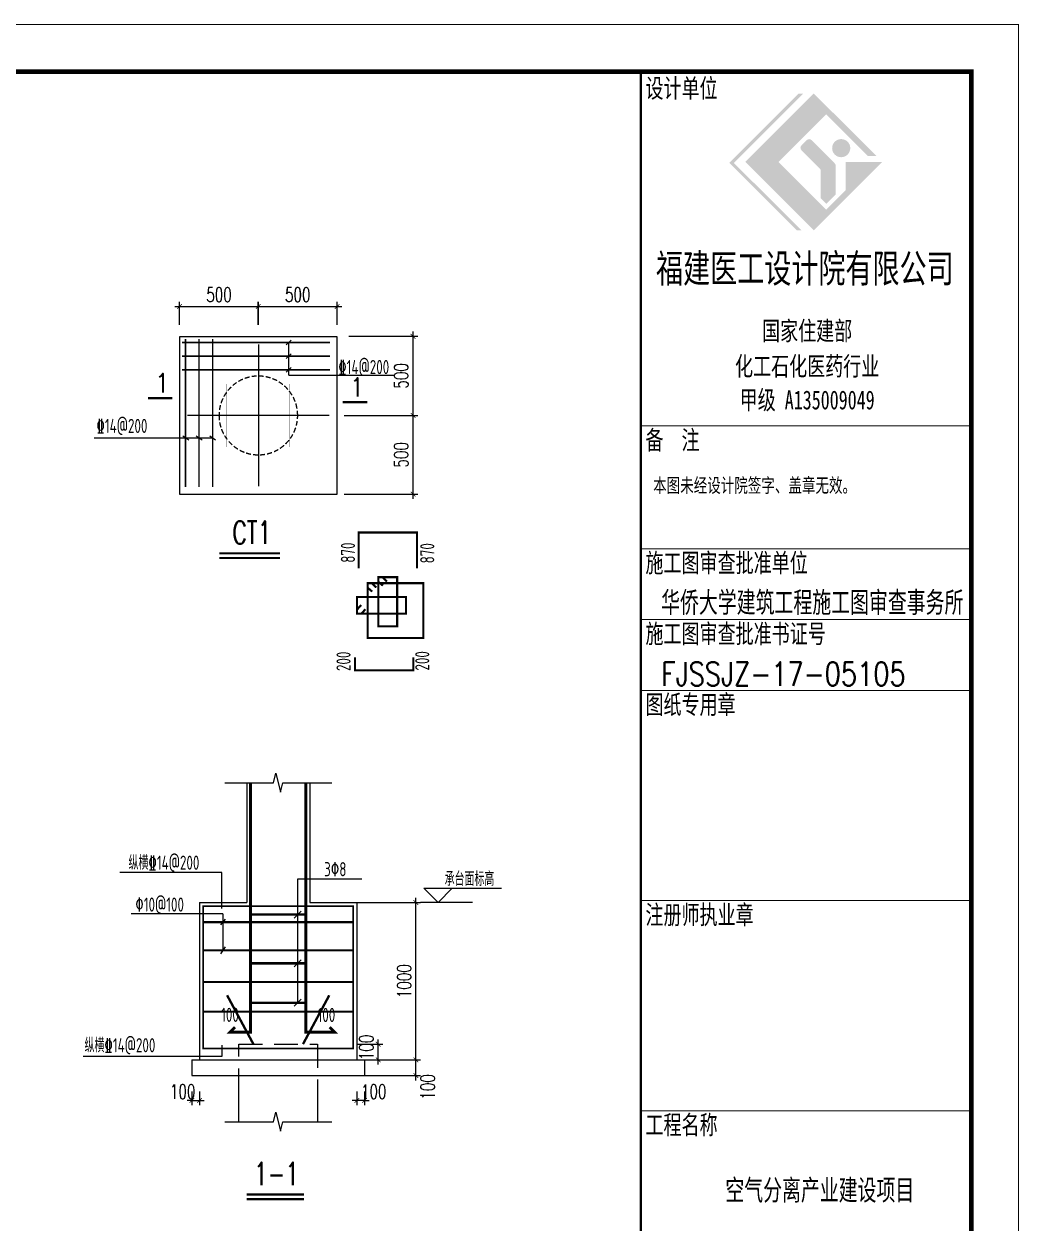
# Model space of a CAD drawing. Extents: x -21254 to 860439, y -324318 to 454338.
# Drawn here: x 17097 to 38166, y 31570 to 56959 of the extents above; entities that cross this region are included whole.
import ezdxf
from ezdxf.enums import TextEntityAlignment as Align

# ---------------------------------------------------------------- set-up
doc = ezdxf.new("R2010")
doc.units = 0
doc.header["$LTSCALE"] = 1000
doc.header["$MEASUREMENT"] = 0
doc.linetypes.add('DASH', pattern=[0.35, 0.25, -0.1])
doc.linetypes.add('DASHED', pattern=[0.75, 0.5, -0.25])
doc.layers.get('0').update_dxf_attribs({"linetype": 'CONTINUOUS'})
doc.layers.get('Defpoints').update_dxf_attribs({"linetype": 'CONTINUOUS', "lineweight": 5})
for name, color, linetype in [('6', 1, 'CONTINUOUS'), ('ADIM', 3, 'CONTINUOUS'), ('AXIS', 3, 'CONTINUOUS'), ('BASE', 7, 'CONTINUOUS'), ('COLU', 7, 'CONTINUOUS'), ('DIMENSION', 3, 'CONTINUOUS'), ('PILE_DASH', 9, 'DASHED'), ('PILE_DE', 7, 'CONTINUOUS'), ('PILE_DE_DASH', 9, 'DASHED'), ('REIN', 1, 'CONTINUOUS'), ('TEXT', 7, 'CONTINUOUS'), ('THICK', 6, 'CONTINUOUS'), ('THIN', 7, 'CONTINUOUS')]:
    doc.layers.add(name, color=color, linetype=linetype)
for name, color, linetype, lineweight in [('DIM', 3, 'CONTINUOUS', 5), ('FRAME', 3, 'CONTINUOUS', 5), ('PUB_TEXT', 7, 'CONTINUOUS', 5)]:
    doc.layers.add(name, color=color, linetype=linetype, lineweight=lineweight)
doc.styles.add('_HZTXT', font='TXT', dxfattribs={"width": 0.8, "bigfont": 'HZTXT'})
doc.styles.add('DXFS', font='txt.shx', dxfattribs={"width": 0.65, "bigfont": 'dxfs.shx'})
doc.styles.add('FRAME', font='simhei.ttf', dxfattribs={"width": 0.7})
doc.styles.add('HT', font='txt.shx', dxfattribs={"bigfont": 'dxfs.shx'})
doc.styles.add('TSSD_Dimension', font='TXT.shx', dxfattribs={"width": 0.7, "bigfont": 'hztxt.shx'})
doc.styles.add('TSSD_LABEL', font='tssdeng.shx', dxfattribs={"width": 0.7, "bigfont": 'tssdchn.shx'})
doc.styles.add('TSSD_REIN', font='Tssdeng.shx', dxfattribs={"width": 0.7, "bigfont": 'hztxt.shx'})
doc.styles.add('黑体', font='simhei.ttf', dxfattribs={"width": 0.7})
doc.dimstyles.new('TSSD_100_100', dxfattribs={"dimtxt": 300, "dimasz": 100, "dimexe": 100, "dimexo": 250, "dimgap": 100, "dimtad": 1, "dimdec": 0, "dimzin": 0, "dimdsep": 46, "dimtxsty": 'TSSD_Dimension', "dimblk": 'ARCHTICK', "dimcen": 0, "dimdle": 100, "dimclrt": 3, "dimadec": 0, "dimazin": 0, "dimtfac": 1, "dimtdec": 0, "dimtix": 1, "dimtmove": 2, "dimatfit": 3, "dimfxl": 1, "dimtolj": 1, "dimtzin": 0, "dimarcsym": 0})
doc.dimstyles.new('TSSD_30_100', dxfattribs={"dimtxt": 300, "dimasz": 100, "dimexe": 100, "dimexo": 250, "dimgap": 100, "dimtad": 1, "dimdec": 0, "dimlfac": 0.3, "dimzin": 0, "dimdsep": 46, "dimtxsty": 'TSSD_Dimension', "dimblk": 'ARCHTICK', "dimcen": 0, "dimdle": 100, "dimclrt": 7, "dimadec": 0, "dimazin": 0, "dimtfac": 1, "dimtdec": 0, "dimtix": 1, "dimtmove": 2, "dimatfit": 3, "dimfxl": 1, "dimtolj": 1, "dimtzin": 0, "dimarcsym": 0})

# ---------------------------------------------------------------- blocks, each defined once
blk = doc.blocks.new('_ARCHTICK')
at = {"color": 0, "linetype": 'ByBlock', "const_width": 0.15}
blk.add_lwpolyline([(-0.5, -0.5), (0.5, 0.5)], dxfattribs=at)
blk = doc.blocks.new('*D55')
at = {"layer": 'ADIM', "color": 0, "lineweight": -2, "transparency": 16777216}
for p, q in [((160811, 33808), (160711, 33808)), ((160811, 33996), (160811, 33708)), ((160971, 33808), (160811, 33808)), ((160971, 33996), (160971, 33708)), ((160971, 33808), (161071, 33808))]:
    blk.add_line(p, q, dxfattribs=at)
at = {"layer": 'Defpoints', "color": 0, "transparency": 16777216}
for p in [(160811, 34246), (160971, 34246), (160811, 33808)]:
    blk.add_point(p, dxfattribs=at)
at = {"layer": 'ADIM', "color": 0, "lineweight": -2, "transparency": 16777216, "xscale": 100, "yscale": 100, "zscale": 100}
blk.add_blockref('_ARCHTICK', (160811, 33808), dxfattribs=at)
at = {"layer": 'ADIM', "color": 0, "lineweight": -2, "transparency": 16777216, "xscale": 100, "yscale": 100, "zscale": 100, "rotation": 180}
blk.add_blockref('_ARCHTICK', (160971, 33808), dxfattribs=at)
at = {"layer": 'ADIM', "color": 3, "transparency": 16777216, "insert": (161167, 33994), "char_height": 300, "attachment_point": 5, "style": 'TSSD_Dimension'}
blk.add_mtext('\\A1;100', dxfattribs=at)
blk = doc.blocks.new('_reinbk')
blk.add_line((0, 0), (0, 0))
blk = doc.blocks.new('*D56')
at = {"layer": 'Defpoints', "color": 0, "transparency": 16777216}
for p in [(160561, 34665), (162061, 34665), (160561, 34332)]:
    blk.add_point(p, dxfattribs=at)
at = {"layer": 'DIM', "color": 0, "lineweight": -2, "transparency": 16777216}
for p, q in [((160811, 34665), (162161, 34665)), ((162061, 34232), (162061, 34765)), ((160811, 34332), (162161, 34332))]:
    blk.add_line(p, q, dxfattribs=at)
at = {"layer": 'DIM', "color": 0, "lineweight": -2, "transparency": 16777216, "xscale": 100, "yscale": 100, "zscale": 100}
for p, rotation in [((162061, 34665), 90), ((162061, 34332), 270)]:
    blk.add_blockref('_ARCHTICK', p, dxfattribs=dict(at, rotation=rotation))
at = {"layer": 'DIM', "color": 7, "transparency": 16777216, "insert": (162311, 34093), "char_height": 300, "attachment_point": 5, "rotation": 90, "style": 'TSSD_Dimension'}
blk.add_mtext('\\A1;100', dxfattribs=at)
blk = doc.blocks.new('*D57')
at = {"layer": 'Defpoints', "color": 0, "transparency": 16777216}
for p in [(160561, 37999), (162061, 37999), (160561, 34665)]:
    blk.add_point(p, dxfattribs=at)
at = {"layer": 'DIM', "color": 0, "lineweight": -2, "transparency": 16777216}
for p, q in [((162061, 34565), (162061, 38099)), ((160811, 37999), (162161, 37999)), ((160811, 34665), (162161, 34665))]:
    blk.add_line(p, q, dxfattribs=at)
at = {"layer": 'DIM', "color": 0, "lineweight": -2, "transparency": 16777216, "xscale": 100, "yscale": 100, "zscale": 100}
for p, rotation in [((162061, 37999), 90), ((162061, 34665), 270)]:
    blk.add_blockref('_ARCHTICK', p, dxfattribs=dict(at, rotation=rotation))
at = {"layer": 'DIM', "color": 7, "transparency": 16777216, "insert": (161811, 36332), "char_height": 300, "attachment_point": 5, "rotation": 90, "style": 'TSSD_Dimension'}
blk.add_mtext('\\A1;1000', dxfattribs=at)
blk = doc.blocks.new('*D58')
at = {"layer": 'Defpoints', "color": 0, "transparency": 16777216}
for p in [(160561, 34999), (161261, 34999), (160561, 34665)]:
    blk.add_point(p, dxfattribs=at)
at = {"layer": 'DIM', "color": 0, "lineweight": -2, "transparency": 16777216}
for p, q in [((161261, 34565), (161261, 35099)), ((160811, 34999), (161361, 34999)), ((160811, 34665), (161361, 34665))]:
    blk.add_line(p, q, dxfattribs=at)
at = {"layer": 'DIM', "color": 0, "lineweight": -2, "transparency": 16777216, "xscale": 100, "yscale": 100, "zscale": 100}
for p, rotation in [((161261, 34999), 90), ((161261, 34665), 270)]:
    blk.add_blockref('_ARCHTICK', p, dxfattribs=dict(at, rotation=rotation))
at = {"layer": 'DIM', "color": 7, "transparency": 16777216, "insert": (161011, 34929), "char_height": 300, "attachment_point": 5, "rotation": 90, "style": 'TSSD_Dimension'}
blk.add_mtext('\\A1;100', dxfattribs=at)
blk = doc.blocks.new('*D59')
at = {"layer": 'ADIM', "color": 0, "lineweight": -2, "transparency": 16777216}
for p, q in [((157318, 33808), (157218, 33808)), ((157318, 33996), (157318, 33708)), ((157318, 33808), (157478, 33808)), ((157478, 33996), (157478, 33708)), ((157478, 33808), (157578, 33808))]:
    blk.add_line(p, q, dxfattribs=at)
at = {"layer": 'Defpoints', "color": 0, "transparency": 16777216}
for p in [(157318, 34246), (157478, 34246), (157478, 33808)]:
    blk.add_point(p, dxfattribs=at)
at = {"layer": 'ADIM', "color": 0, "lineweight": -2, "transparency": 16777216, "xscale": 100, "yscale": 100, "zscale": 100}
blk.add_blockref('_ARCHTICK', (157318, 33808), dxfattribs=at)
at = {"layer": 'ADIM', "color": 0, "lineweight": -2, "transparency": 16777216, "xscale": 100, "yscale": 100, "zscale": 100, "rotation": 180}
blk.add_blockref('_ARCHTICK', (157478, 33808), dxfattribs=at)
at = {"layer": 'ADIM', "color": 3, "transparency": 16777216, "insert": (157122, 33994), "char_height": 300, "attachment_point": 5, "style": 'TSSD_Dimension'}
blk.add_mtext('\\A1;100', dxfattribs=at)
blk = doc.blocks.new('*D60')
at = {"layer": 'Defpoints', "color": 0, "transparency": 16777216}
for p in [(158724, 50618), (157058, 49977), (158724, 49977)]:
    blk.add_point(p, dxfattribs=at)
at = {"layer": 'DIM', "color": 0, "lineweight": -2, "transparency": 16777216}
for p, q in [((156958, 50618), (158824, 50618)), ((157058, 50227), (157058, 50718)), ((158724, 50227), (158724, 50718))]:
    blk.add_line(p, q, dxfattribs=at)
at = {"layer": 'DIM', "color": 0, "lineweight": -2, "transparency": 16777216, "xscale": 100, "yscale": 100, "zscale": 100, "rotation": 180}
blk.add_blockref('_ARCHTICK', (157058, 50618), dxfattribs=at)
at = {"layer": 'DIM', "color": 0, "lineweight": -2, "transparency": 16777216, "xscale": 100, "yscale": 100, "zscale": 100}
blk.add_blockref('_ARCHTICK', (158724, 50618), dxfattribs=at)
at = {"layer": 'DIM', "color": 7, "transparency": 16777216, "insert": (157891, 50868), "char_height": 300, "attachment_point": 5, "style": 'TSSD_Dimension'}
blk.add_mtext('\\A1;500', dxfattribs=at)
blk = doc.blocks.new('*D61')
at = {"layer": 'Defpoints', "color": 0, "transparency": 16777216}
for p in [(160391, 50618), (158724, 49977), (160391, 49977)]:
    blk.add_point(p, dxfattribs=at)
at = {"layer": 'DIM', "color": 0, "lineweight": -2, "transparency": 16777216}
for p, q in [((158624, 50618), (160491, 50618)), ((158724, 50227), (158724, 50718)), ((160391, 50227), (160391, 50718))]:
    blk.add_line(p, q, dxfattribs=at)
at = {"layer": 'DIM', "color": 0, "lineweight": -2, "transparency": 16777216, "xscale": 100, "yscale": 100, "zscale": 100, "rotation": 180}
blk.add_blockref('_ARCHTICK', (158724, 50618), dxfattribs=at)
at = {"layer": 'DIM', "color": 0, "lineweight": -2, "transparency": 16777216, "xscale": 100, "yscale": 100, "zscale": 100}
blk.add_blockref('_ARCHTICK', (160391, 50618), dxfattribs=at)
at = {"layer": 'DIM', "color": 7, "transparency": 16777216, "insert": (159558, 50868), "char_height": 300, "attachment_point": 5, "style": 'TSSD_Dimension'}
blk.add_mtext('\\A1;500', dxfattribs=at)
blk = doc.blocks.new('*D62')
at = {"layer": 'Defpoints', "color": 0, "transparency": 16777216}
for p in [(160289, 48311), (162000, 48311), (160289, 46644)]:
    blk.add_point(p, dxfattribs=at)
at = {"layer": 'DIM', "color": 0, "lineweight": -2, "transparency": 16777216}
for p, q in [((160539, 48311), (162100, 48311)), ((162000, 46544), (162000, 48411)), ((160539, 46644), (162100, 46644))]:
    blk.add_line(p, q, dxfattribs=at)
at = {"layer": 'DIM', "color": 0, "lineweight": -2, "transparency": 16777216, "xscale": 100, "yscale": 100, "zscale": 100}
for p, rotation in [((162000, 48311), 90), ((162000, 46644), 270)]:
    blk.add_blockref('_ARCHTICK', p, dxfattribs=dict(at, rotation=rotation))
at = {"layer": 'DIM', "color": 7, "transparency": 16777216, "insert": (161750, 47477), "char_height": 300, "attachment_point": 5, "rotation": 90, "style": 'TSSD_Dimension'}
blk.add_mtext('\\A1;500', dxfattribs=at)
blk = doc.blocks.new('*D63')
at = {"layer": 'Defpoints', "color": 0, "transparency": 16777216}
for p in [(160391, 49988), (162000, 49988), (160289, 48311)]:
    blk.add_point(p, dxfattribs=at)
at = {"layer": 'DIM', "color": 0, "lineweight": -2, "transparency": 16777216}
for p, q in [((162000, 48211), (162000, 50088)), ((160641, 49988), (162100, 49988)), ((160539, 48311), (162100, 48311))]:
    blk.add_line(p, q, dxfattribs=at)
at = {"layer": 'DIM', "color": 0, "lineweight": -2, "transparency": 16777216, "xscale": 100, "yscale": 100, "zscale": 100}
for p, rotation in [((162000, 49988), 90), ((162000, 48311), 270)]:
    blk.add_blockref('_ARCHTICK', p, dxfattribs=dict(at, rotation=rotation))
at = {"layer": 'DIM', "color": 7, "transparency": 16777216, "insert": (161750, 49149), "char_height": 300, "attachment_point": 5, "rotation": 90, "style": 'TSSD_Dimension'}
blk.add_mtext('\\A1;500', dxfattribs=at)
blk = doc.blocks.new('*D106')
at = {"layer": 'Defpoints', "color": 0, "transparency": 16777216}
for p in [(23896, 35024), (25396, 35024), (23896, 34691)]:
    blk.add_point(p, dxfattribs=at)
at = {"layer": 'DIM', "color": 0, "lineweight": -2, "transparency": 16777216}
for p, q in [((25396, 34591), (25396, 35124)), ((24146, 35024), (25496, 35024)), ((24146, 34691), (25496, 34691))]:
    blk.add_line(p, q, dxfattribs=at)
at = {"layer": 'DIM', "color": 0, "lineweight": -2, "transparency": 16777216, "xscale": 100, "yscale": 100, "zscale": 100}
for p, rotation in [((25396, 35024), 90), ((25396, 34691), 270)]:
    blk.add_blockref('_ARCHTICK', p, dxfattribs=dict(at, rotation=rotation))
at = {"layer": 'DIM', "color": 7, "transparency": 16777216, "insert": (25646, 34452), "char_height": 300, "attachment_point": 5, "rotation": 90, "style": 'TSSD_Dimension'}
blk.add_mtext('\\A1;100', dxfattribs=at)
blk = doc.blocks.new('*D107')
at = {"layer": 'Defpoints', "color": 0, "transparency": 16777216}
for p in [(23896, 38358), (25396, 38358), (23896, 35024)]:
    blk.add_point(p, dxfattribs=at)
at = {"layer": 'DIM', "color": 0, "lineweight": -2, "transparency": 16777216}
for p, q in [((24146, 38358), (25496, 38358)), ((25396, 34924), (25396, 38458)), ((24146, 35024), (25496, 35024))]:
    blk.add_line(p, q, dxfattribs=at)
at = {"layer": 'DIM', "color": 0, "lineweight": -2, "transparency": 16777216, "xscale": 100, "yscale": 100, "zscale": 100}
for p, rotation in [((25396, 38358), 90), ((25396, 35024), 270)]:
    blk.add_blockref('_ARCHTICK', p, dxfattribs=dict(at, rotation=rotation))
at = {"layer": 'DIM', "color": 7, "transparency": 16777216, "insert": (25146, 36691), "char_height": 300, "attachment_point": 5, "rotation": 90, "style": 'TSSD_Dimension'}
blk.add_mtext('\\A1;1000', dxfattribs=at)
blk = doc.blocks.new('*D108')
at = {"layer": 'Defpoints', "color": 0, "transparency": 16777216}
for p in [(23896, 35358), (24596, 35358), (23896, 35024)]:
    blk.add_point(p, dxfattribs=at)
at = {"layer": 'DIM', "color": 0, "lineweight": -2, "transparency": 16777216}
for p, q in [((24146, 35358), (24696, 35358)), ((24596, 34924), (24596, 35458)), ((24146, 35024), (24696, 35024))]:
    blk.add_line(p, q, dxfattribs=at)
at = {"layer": 'DIM', "color": 0, "lineweight": -2, "transparency": 16777216, "xscale": 100, "yscale": 100, "zscale": 100}
for p, rotation in [((24596, 35358), 90), ((24596, 35024), 270)]:
    blk.add_blockref('_ARCHTICK', p, dxfattribs=dict(at, rotation=rotation))
at = {"layer": 'DIM', "color": 7, "transparency": 16777216, "insert": (24346, 35288), "char_height": 300, "attachment_point": 5, "rotation": 90, "style": 'TSSD_Dimension'}
blk.add_mtext('\\A1;100', dxfattribs=at)
blk = doc.blocks.new('*D109')
at = {"layer": 'Defpoints', "color": 0, "transparency": 16777216}
for p in [(22059, 50977), (20393, 50336), (22059, 50336)]:
    blk.add_point(p, dxfattribs=at)
at = {"layer": 'DIM', "color": 0, "lineweight": -2, "transparency": 16777216}
for p, q in [((20393, 50586), (20393, 51077)), ((22059, 50586), (22059, 51077)), ((20293, 50977), (22159, 50977))]:
    blk.add_line(p, q, dxfattribs=at)
at = {"layer": 'DIM', "color": 0, "lineweight": -2, "transparency": 16777216, "xscale": 100, "yscale": 100, "zscale": 100, "rotation": 180}
blk.add_blockref('_ARCHTICK', (20393, 50977), dxfattribs=at)
at = {"layer": 'DIM', "color": 0, "lineweight": -2, "transparency": 16777216, "xscale": 100, "yscale": 100, "zscale": 100}
blk.add_blockref('_ARCHTICK', (22059, 50977), dxfattribs=at)
at = {"layer": 'DIM', "color": 7, "transparency": 16777216, "insert": (21226, 51227), "char_height": 300, "attachment_point": 5, "style": 'TSSD_Dimension'}
blk.add_mtext('\\A1;500', dxfattribs=at)
blk = doc.blocks.new('*D110')
at = {"layer": 'Defpoints', "color": 0, "transparency": 16777216}
for p in [(23726, 50977), (22059, 50336), (23726, 50336)]:
    blk.add_point(p, dxfattribs=at)
at = {"layer": 'DIM', "color": 0, "lineweight": -2, "transparency": 16777216}
for p, q in [((22059, 50586), (22059, 51077)), ((23726, 50586), (23726, 51077)), ((21959, 50977), (23826, 50977))]:
    blk.add_line(p, q, dxfattribs=at)
at = {"layer": 'DIM', "color": 0, "lineweight": -2, "transparency": 16777216, "xscale": 100, "yscale": 100, "zscale": 100, "rotation": 180}
blk.add_blockref('_ARCHTICK', (22059, 50977), dxfattribs=at)
at = {"layer": 'DIM', "color": 0, "lineweight": -2, "transparency": 16777216, "xscale": 100, "yscale": 100, "zscale": 100}
blk.add_blockref('_ARCHTICK', (23726, 50977), dxfattribs=at)
at = {"layer": 'DIM', "color": 7, "transparency": 16777216, "insert": (22892, 51227), "char_height": 300, "attachment_point": 5, "style": 'TSSD_Dimension'}
blk.add_mtext('\\A1;500', dxfattribs=at)
blk = doc.blocks.new('*D111')
at = {"layer": 'Defpoints', "color": 0, "transparency": 16777216}
for p in [(23624, 48670), (25335, 48670), (23624, 47003)]:
    blk.add_point(p, dxfattribs=at)
at = {"layer": 'DIM', "color": 0, "lineweight": -2, "transparency": 16777216}
for p, q in [((25335, 46903), (25335, 48770)), ((23874, 48670), (25435, 48670)), ((23874, 47003), (25435, 47003))]:
    blk.add_line(p, q, dxfattribs=at)
at = {"layer": 'DIM', "color": 0, "lineweight": -2, "transparency": 16777216, "xscale": 100, "yscale": 100, "zscale": 100}
for p, rotation in [((25335, 48670), 90), ((25335, 47003), 270)]:
    blk.add_blockref('_ARCHTICK', p, dxfattribs=dict(at, rotation=rotation))
at = {"layer": 'DIM', "color": 7, "transparency": 16777216, "insert": (25085, 47836), "char_height": 300, "attachment_point": 5, "rotation": 90, "style": 'TSSD_Dimension'}
blk.add_mtext('\\A1;500', dxfattribs=at)
blk = doc.blocks.new('*D112')
at = {"layer": 'Defpoints', "color": 0, "transparency": 16777216}
for p in [(23726, 50347), (25335, 50347), (23624, 48670)]:
    blk.add_point(p, dxfattribs=at)
at = {"layer": 'DIM', "color": 0, "lineweight": -2, "transparency": 16777216}
for p, q in [((23976, 50347), (25435, 50347)), ((25335, 48570), (25335, 50447)), ((23874, 48670), (25435, 48670))]:
    blk.add_line(p, q, dxfattribs=at)
at = {"layer": 'DIM', "color": 0, "lineweight": -2, "transparency": 16777216, "xscale": 100, "yscale": 100, "zscale": 100}
for p, rotation in [((25335, 50347), 90), ((25335, 48670), 270)]:
    blk.add_blockref('_ARCHTICK', p, dxfattribs=dict(at, rotation=rotation))
at = {"layer": 'DIM', "color": 7, "transparency": 16777216, "insert": (25085, 49508), "char_height": 300, "attachment_point": 5, "rotation": 90, "style": 'TSSD_Dimension'}
blk.add_mtext('\\A1;500', dxfattribs=at)
blk = doc.blocks.new('*D145')
at = {"layer": 'Defpoints', "color": 0, "transparency": 16777216}
for p in [(23896, 35024), (25396, 35024), (23896, 34691)]:
    blk.add_point(p, dxfattribs=at)
at = {"layer": 'DIM', "color": 0, "lineweight": -2, "transparency": 16777216}
for p, q in [((25396, 34591), (25396, 35124)), ((24146, 35024), (25496, 35024)), ((24146, 34691), (25496, 34691))]:
    blk.add_line(p, q, dxfattribs=at)
at = {"layer": 'DIM', "color": 0, "lineweight": -2, "transparency": 16777216, "xscale": 100, "yscale": 100, "zscale": 100}
for p, rotation in [((25396, 35024), 90), ((25396, 34691), 270)]:
    blk.add_blockref('_ARCHTICK', p, dxfattribs=dict(at, rotation=rotation))
at = {"layer": 'DIM', "color": 7, "transparency": 16777216, "insert": (25646, 34452), "char_height": 300, "attachment_point": 5, "rotation": 90, "style": 'TSSD_Dimension'}
blk.add_mtext('\\A1;100', dxfattribs=at)
blk = doc.blocks.new('*D146')
at = {"layer": 'Defpoints', "color": 0, "transparency": 16777216}
for p in [(23896, 38358), (25396, 38358), (23896, 35024)]:
    blk.add_point(p, dxfattribs=at)
at = {"layer": 'DIM', "color": 0, "lineweight": -2, "transparency": 16777216}
for p, q in [((24146, 38358), (25496, 38358)), ((25396, 34924), (25396, 38458)), ((24146, 35024), (25496, 35024))]:
    blk.add_line(p, q, dxfattribs=at)
at = {"layer": 'DIM', "color": 0, "lineweight": -2, "transparency": 16777216, "xscale": 100, "yscale": 100, "zscale": 100}
for p, rotation in [((25396, 38358), 90), ((25396, 35024), 270)]:
    blk.add_blockref('_ARCHTICK', p, dxfattribs=dict(at, rotation=rotation))
at = {"layer": 'DIM', "color": 7, "transparency": 16777216, "insert": (25146, 36691), "char_height": 300, "attachment_point": 5, "rotation": 90, "style": 'TSSD_Dimension'}
blk.add_mtext('\\A1;1000', dxfattribs=at)
blk = doc.blocks.new('*D147')
at = {"layer": 'Defpoints', "color": 0, "transparency": 16777216}
for p in [(23896, 35358), (24596, 35358), (23896, 35024)]:
    blk.add_point(p, dxfattribs=at)
at = {"layer": 'DIM', "color": 0, "lineweight": -2, "transparency": 16777216}
for p, q in [((24146, 35358), (24696, 35358)), ((24596, 34924), (24596, 35458)), ((24146, 35024), (24696, 35024))]:
    blk.add_line(p, q, dxfattribs=at)
at = {"layer": 'DIM', "color": 0, "lineweight": -2, "transparency": 16777216, "xscale": 100, "yscale": 100, "zscale": 100}
for p, rotation in [((24596, 35358), 90), ((24596, 35024), 270)]:
    blk.add_blockref('_ARCHTICK', p, dxfattribs=dict(at, rotation=rotation))
at = {"layer": 'DIM', "color": 7, "transparency": 16777216, "insert": (24346, 35288), "char_height": 300, "attachment_point": 5, "rotation": 90, "style": 'TSSD_Dimension'}
blk.add_mtext('\\A1;100', dxfattribs=at)
blk = doc.blocks.new('*D148')
at = {"layer": 'Defpoints', "color": 0, "transparency": 16777216}
for p in [(22059, 50977), (20393, 50336), (22059, 50336)]:
    blk.add_point(p, dxfattribs=at)
at = {"layer": 'DIM', "color": 0, "lineweight": -2, "transparency": 16777216}
for p, q in [((20393, 50586), (20393, 51077)), ((22059, 50586), (22059, 51077)), ((20293, 50977), (22159, 50977))]:
    blk.add_line(p, q, dxfattribs=at)
at = {"layer": 'DIM', "color": 0, "lineweight": -2, "transparency": 16777216, "xscale": 100, "yscale": 100, "zscale": 100, "rotation": 180}
blk.add_blockref('_ARCHTICK', (20393, 50977), dxfattribs=at)
at = {"layer": 'DIM', "color": 0, "lineweight": -2, "transparency": 16777216, "xscale": 100, "yscale": 100, "zscale": 100}
blk.add_blockref('_ARCHTICK', (22059, 50977), dxfattribs=at)
at = {"layer": 'DIM', "color": 7, "transparency": 16777216, "insert": (21226, 51227), "char_height": 300, "attachment_point": 5, "style": 'TSSD_Dimension'}
blk.add_mtext('\\A1;500', dxfattribs=at)
blk = doc.blocks.new('*D149')
at = {"layer": 'Defpoints', "color": 0, "transparency": 16777216}
for p in [(23726, 50977), (22059, 50336), (23726, 50336)]:
    blk.add_point(p, dxfattribs=at)
at = {"layer": 'DIM', "color": 0, "lineweight": -2, "transparency": 16777216}
for p, q in [((22059, 50586), (22059, 51077)), ((23726, 50586), (23726, 51077)), ((21959, 50977), (23826, 50977))]:
    blk.add_line(p, q, dxfattribs=at)
at = {"layer": 'DIM', "color": 0, "lineweight": -2, "transparency": 16777216, "xscale": 100, "yscale": 100, "zscale": 100, "rotation": 180}
blk.add_blockref('_ARCHTICK', (22059, 50977), dxfattribs=at)
at = {"layer": 'DIM', "color": 0, "lineweight": -2, "transparency": 16777216, "xscale": 100, "yscale": 100, "zscale": 100}
blk.add_blockref('_ARCHTICK', (23726, 50977), dxfattribs=at)
at = {"layer": 'DIM', "color": 7, "transparency": 16777216, "insert": (22892, 51227), "char_height": 300, "attachment_point": 5, "style": 'TSSD_Dimension'}
blk.add_mtext('\\A1;500', dxfattribs=at)
blk = doc.blocks.new('*D150')
at = {"layer": 'Defpoints', "color": 0, "transparency": 16777216}
for p in [(23624, 48670), (25335, 48670), (23624, 47003)]:
    blk.add_point(p, dxfattribs=at)
at = {"layer": 'DIM', "color": 0, "lineweight": -2, "transparency": 16777216}
for p, q in [((25335, 46903), (25335, 48770)), ((23874, 48670), (25435, 48670)), ((23874, 47003), (25435, 47003))]:
    blk.add_line(p, q, dxfattribs=at)
at = {"layer": 'DIM', "color": 0, "lineweight": -2, "transparency": 16777216, "xscale": 100, "yscale": 100, "zscale": 100}
for p, rotation in [((25335, 48670), 90), ((25335, 47003), 270)]:
    blk.add_blockref('_ARCHTICK', p, dxfattribs=dict(at, rotation=rotation))
at = {"layer": 'DIM', "color": 7, "transparency": 16777216, "insert": (25085, 47836), "char_height": 300, "attachment_point": 5, "rotation": 90, "style": 'TSSD_Dimension'}
blk.add_mtext('\\A1;500', dxfattribs=at)
blk = doc.blocks.new('*D151')
at = {"layer": 'Defpoints', "color": 0, "transparency": 16777216}
for p in [(23726, 50347), (25335, 50347), (23624, 48670)]:
    blk.add_point(p, dxfattribs=at)
at = {"layer": 'DIM', "color": 0, "lineweight": -2, "transparency": 16777216}
for p, q in [((23976, 50347), (25435, 50347)), ((25335, 48570), (25335, 50447)), ((23874, 48670), (25435, 48670))]:
    blk.add_line(p, q, dxfattribs=at)
at = {"layer": 'DIM', "color": 0, "lineweight": -2, "transparency": 16777216, "xscale": 100, "yscale": 100, "zscale": 100}
for p, rotation in [((25335, 50347), 90), ((25335, 48670), 270)]:
    blk.add_blockref('_ARCHTICK', p, dxfattribs=dict(at, rotation=rotation))
at = {"layer": 'DIM', "color": 7, "transparency": 16777216, "insert": (25085, 49508), "char_height": 300, "attachment_point": 5, "rotation": 90, "style": 'TSSD_Dimension'}
blk.add_mtext('\\A1;500', dxfattribs=at)
blk = doc.blocks.new('BW-43091906', base_point=(-152259, 7688, 0))
at = {"layer": 'FRAME'}
h = blk.add_hatch(color=256, dxfattribs=at)
h.paths.add_polyline_path([(-97941, 46776), (-96933, 47785), (-96051, 46904), (-95871, 46904), (-97194, 48226), (-98644, 46776), (-97194, 45326), (-95744, 46776), (-96520, 46776), (-96520, 46180), (-96933, 45767)], flags=0)
edge = h.paths.add_edge_path(flags=0)
edge.add_arc((-97115, 46588), 69.1, 0, 45, ccw=False)
edge.add_line((-97046, 46588), (-97046, 46005))
edge.add_line((-97046, 46005), (-96929, 45888))
edge.add_line((-96929, 45888), (-96731, 46087))
edge.add_line((-96731, 46087), (-96731, 46698))
edge.add_arc((-96800, 46698), 69.1, 360, 405)
edge.add_line((-96751, 46746), (-97245, 47240))
edge.add_arc((-97293, 47191), 69.1, 45, 135)
edge.add_line((-97342, 47240), (-97457, 47125))
edge.add_arc((-97408, 47076), 69.1, 135, 225)
edge.add_line((-97457, 47028), (-97066, 46637))
edge = h.paths.add_edge_path(flags=0)
edge.add_arc((-96614, 47069), 192, 360, 540)
edge.add_arc((-96614, 47069), 192, 180, 360)
h.paths.add_polyline_path([(-97553, 45326), (-97455, 45326), (-98887, 46757), (-97418, 48226), (-97515, 48226), (-98984, 46757)], flags=0)
for p, q in [((-93859, 41188), (-100859, 41188)), ((-93859, 38588), (-100859, 38588)), ((-93859, 37088), (-100859, 37088)), ((-93859, 35588), (-100859, 35588)), ((-93859, 31138), (-100859, 31138)), ((-93859, 26688), (-100859, 26688))]:
    blk.add_line(p, q, dxfattribs=at)
for points, const_width in [([(-152259, 49688), (-152259, 7688), (-92859, 7688), (-92859, 49688)], 20), ([(-149759, 48688), (-149759, 8688), (-93859, 8688), (-93859, 48688)], 100)]:
    blk.add_lwpolyline(points, close=True, dxfattribs=dict(at, const_width=const_width))
at = {"layer": 'FRAME', "const_width": 50}
blk.add_lwpolyline([(-100859, 48688), (-100859, 8688)], dxfattribs=at)
at = {"layer": 'FRAME'}
for s, insert, char_height, width, attachment_point, style in [('设计单位', (-100759, 48538), 400, 2368.14, 1, 'FRAME'), ('福建医工设计院有限公司', (-97384, 44489), 600, 9859.32, 5, 'FRAME'), ('国家住建部', (-97335, 43179), 400, 2944.75, 5, 'FRAME'), ('化工石化医药行业', (-97335, 42430), 400, 4781.36, 5, 'FRAME'), ('甲级 A135009049', (-97335, 41715), 400, 4439.66, 5, 'FRAME'), ('备  注', (-100759, 41088), 400, 1758.31, 1, 'FRAME'), ('本图未经设计院签字、盖章无效。', (-100596, 39745), 300, 6524.24, 7, '黑体'), ('施工图审查批准单位', (-100759, 38488), 400, 5412.54, 1, 'FRAME'), ('施工图审查批准书证号', (-100759, 36988), 400, 6008.14, 1, 'FRAME'), ('图纸专用章', (-100759, 35488), 400, 2928.14, 1, 'FRAME'), ('注册师执业章', (-100759, 31038), 400, 3554.58, 1, 'FRAME'), ('工程名称', (-100759, 26588), 400, 2368.14, 1, 'FRAME')]:
    blk.add_mtext(s, dxfattribs=dict(at, insert=insert, char_height=char_height, width=width, attachment_point=attachment_point, style=style))
blk = doc.blocks.new('BW-43173463', base_point=(31169, 16389))
at = {"layer": 'PUB_TEXT', "style": '_HZTXT', "width": 0.8}
for s, p in [('华侨大学建筑工程施工图审查事务所', (29782, 44088)), ('FJSSJZ-17-05105', (29782, 42588)), ('空气分离产业建设项目', (31141, 31643))]:
    blk.add_text(s, height=500, dxfattribs=at).set_placement(p)
blk = doc.blocks.new('BW-10225678', base_point=(155012.5, 31715.4, 0))
for p, q in [((159316, 49803.1), (159417.8, 49904.9)), ((159366.9, 49161.3), (159366.9, 49854.8)), ((159316, 49515.1), (159417.8, 49616.9)), ((159316, 49227.1), (159417.8, 49328.9)), ((159366.9, 49161.3), (161616.8, 49161.3)), ((155251.1, 47837.4), (157756.3, 47837.4)), ((157128.4, 47877.5), (157249.9, 47793.3)), ((157410.4, 47877.5), (157532, 47793.3)), ((157698.4, 47877.5), (157820, 47793.3)), ((157950.8, 38632.9), (155791.9, 38632.9)), ((157950.8, 37867.8), (157950.8, 38632.9)), ((157478, 37998.7), (157478, 34665.4)), ((157478, 37998.7), (158477.9, 37998.7)), ((159811.2, 37998.7), (160811, 37998.7)), ((160811, 37998.7), (160811, 34665.4)), ((157971.2, 37760.4), (156032.7, 37760.4)), ((158020.3, 37646.7), (157922.1, 37525.4)), ((157971.2, 37760.4), (157971.2, 36986.7)), ((158023.6, 37056.4), (157919.6, 36912.1)), ((157948.5, 34980.4), (157948.5, 34737.8)), ((157948.5, 34737.8), (155012.5, 34737.8)), ((157318, 34665.4), (160971, 34665.4)), ((157318, 34665.4), (157318, 34332.1)), ((160971, 34665.4), (160971, 34332.1)), ((157318, 34332.1), (160971, 34332.1))]:
    blk.add_line(p, q)
at = {"const_width": 45}
for points in [[(160847.9, 45074.5), (160847.9, 45832.9), (162084.5, 45832.9), (162084.5, 45074.5)], [(161033.3, 44668.3), (161135.3, 44580.9)], [(161130.5, 44755.7), (161222.8, 44668.3)], [(161259.3, 44794.6), (161361.3, 44707.3)], [(161356.5, 44882), (161448.8, 44794.6)], [(160815.3, 44202.9), (160902.7, 44295.2)], [(160902.7, 44105.7), (160990.1, 44207.7)], [(160768.9, 43192.1), (160768.9, 42913.6), (162005.5, 42913.6), (162005.5, 43192.1)], [(157572.5, 37581.8), (160720.2, 37581.8)], [(157572.5, 36986.7), (160720.2, 36986.7)], [(157572.5, 36316.7), (160720.2, 36316.7)], [(157572.5, 35686.7), (160720.2, 35686.7)]]:
    blk.add_lwpolyline(points, dxfattribs=at)
for points, const_width in [([(161040.6, 44759.8), (161040.6, 43597.4), (162218.2, 43597.4), (162218.2, 44759.8)], 45), ([(161266.6, 44886.1), (161266.6, 43844.5), (161662.7, 43844.5), (161662.7, 44886.1)], 45), ([(160811.2, 44113), (161852.8, 44113), (161852.8, 44467.9), (160811.2, 44467.9)], 45), ([(157558, 34905.4), (160731, 34905.4), (160731, 37918.7), (157558, 37918.7)], 36)]:
    blk.add_lwpolyline(points, close=True, dxfattribs=dict(const_width=const_width))
at = {"layer": '6', "const_width": 32.4}
for points in [[(157108.3, 49854.8), (160240.9, 49854.8)], [(157180.3, 49926.8), (157180.3, 46794.2)], [(157468.3, 49926.8), (157468.3, 46794.2)], [(157756.3, 49926.8), (157756.3, 46794.2)], [(157108.3, 49566.8), (160240.9, 49566.8)], [(157108.3, 49278.8), (160240.9, 49278.8)]]:
    blk.add_lwpolyline(points, dxfattribs=at)
at = {"layer": 'AXIS'}
for p, q in [((158724.4, 49810.5), (158724.4, 46810.8)), ((160224.2, 48310.7), (157224.5, 48310.7))]:
    blk.add_line(p, q, dxfattribs=at)
at = {"layer": 'BASE'}
for p, q in [((157057.9, 49977.2), (157057.9, 46644.2)), ((160390.9, 49977.2), (157057.9, 49977.2)), ((157057.9, 46644.2), (157891.1, 46644.2)), ((157057.9, 46644.2), (160390.9, 46644.2))]:
    blk.add_line(p, q, dxfattribs=at)
at = {"layer": 'COLU', "const_width": 1.67}
blk.add_lwpolyline([(158057.7, 48977.4), (158057.7, 47644), (159391, 47644), (159391, 48977.4)], close=True, dxfattribs=at)
at = {"layer": 'PILE_DASH', "ltscale": 0.2}
blk.add_lwpolyline([(159557.6, 48310.7, 1), (157891.1, 48310.7, 1)], format="xyb", close=True, dxfattribs=at)
at = {"layer": 'PILE_DE'}
for p, q in [((158311.3, 33355.4), (158311.3, 33985.4)), ((159978, 33985.4), (159978, 33355.4))]:
    blk.add_line(p, q, dxfattribs=at)
at = {"layer": 'PILE_DE_DASH'}
for p, q in [((158311.3, 33985.4), (158311.3, 34998.7)), ((158311.3, 34998.7), (159978, 34998.7)), ((159978, 34998.7), (159978, 33985.4))]:
    blk.add_line(p, q, dxfattribs=at)
at = {"layer": 'REIN'}
for points, const_width in [([(158228.3, 35359.8), (158122.2, 35253.7), (158557.9, 35253.7), (158557.9, 40534.1)], 60), ([(160234.5, 35359.8), (160340.5, 35253.7), (159731.4, 35253.7), (159731.4, 40534.1)], 60), ([(158557.9, 37740.9), (159731.4, 37740.9)], 50), ([(158557.9, 36710.1), (159731.4, 36710.1)], 50), ([(158557.9, 35875), (159731.4, 35875)], 50)]:
    blk.add_lwpolyline(points, dxfattribs=dict(at, const_width=const_width))
at = {"layer": 'REIN', "linetype": 'DASH', "const_width": 50}
for points in [[(158619.8, 34998.7), (158063.2, 36033)], [(159669.5, 34998.7), (160226.1, 36033)]]:
    blk.add_lwpolyline(points, dxfattribs=at)
at = {"layer": 'TEXT'}
for p, q in [((160390.9, 46644.2), (160390.9, 49977.2)), ((158477.9, 40534.1), (158477.9, 37998.7)), ((159811.2, 40534.1), (159811.2, 37998.7)), ((159484.7, 37663.7), (159634.2, 37814.3)), ((159484.7, 36636.8), (159634.2, 36787.4)), ((159484.7, 35799.7), (159634.2, 35950.3))]:
    blk.add_line(p, q, dxfattribs=at)
at = {"layer": 'TEXT', "color": 6, "const_width": 45}
for points in [[(159183.9, 45392.9), (157900.2, 45392.9)], [(159183.9, 45292.9), (157900.2, 45292.9)], [(159693.9, 31815.4), (158478.1, 31815.4)], [(159693.9, 31715.4), (158478.1, 31715.4)]]:
    blk.add_lwpolyline(points, dxfattribs=at)
at = {"layer": 'TEXT'}
blk.add_lwpolyline([(159561.3, 35875), (159561.3, 37933.7), (159561.3, 38498.7), (160912.8, 38498.7)], dxfattribs=at)
at = {"layer": 'THICK', "const_width": 50}
for points in [[(156384.7, 48677.2), (156903.5, 48677.2)], [(160513.1, 48589.9), (161031.8, 48589.9)]]:
    blk.add_lwpolyline(points, dxfattribs=at)
at = {"layer": 'THIN'}
for p, q in [((162231.2, 38298.7), (163869.7, 38298.7)), ((162531.2, 37998.7), (162231.2, 38298.7)), ((162531.2, 37998.7), (162831.2, 38298.7)), ((163261, 37998.7), (162161, 37998.7))]:
    blk.add_line(p, q, dxfattribs=at)
for points in [[(158011.3, 40534.1), (159044.6, 40534.1), (159094.6, 40734.1), (159194.6, 40334.1), (159244.6, 40534.1), (160278, 40534.1)], [(158011.3, 33355.4), (159044.6, 33355.4), (159094.6, 33555.4), (159194.6, 33155.4), (159244.6, 33355.4), (160278, 33355.4)]]:
    blk.add_lwpolyline(points, dxfattribs=at)
at = {"layer": 'TEXT', "xscale": 100, "yscale": 100, "zscale": 100, "rotation": 270}
blk.add_blockref('_reinbk', (159561.3, 35698.7), dxfattribs=at)
at = {"style": 'TSSD_REIN', "width": 0.7}
for s, p in [('870', (160771.4, 45192.2)), ('870', (162450.9, 45179.1)), ('200', (160678.1, 42899.2)), ('200', (162344.9, 42909.2))]:
    blk.add_text(s, height=300, rotation=90, dxfattribs=at).set_placement(p)
for s, p in [('纵横%%13214@200', (155975.9, 38691.4)), ('%%13010@100', (156119.3, 37804.4)), ('纵横%%13214@200', (155044, 34826.2))]:
    blk.add_text(s, height=300, dxfattribs=at).set_placement(p)
at = {"layer": 'PUB_TEXT', "linetype": 'Continuous', "style": 'DXFS', "width": 0.7}
for s, p in [('CT1', (158587.7, 45592.9)), ('1-1', (159109.6, 32015.4))]:
    blk.add_text(s, height=480, dxfattribs=at).set_placement(p, align=Align.CENTER)
at = {"layer": 'TEXT', "style": 'TSSD_REIN', "width": 0.7}
for p in [(160415.4, 49186.2), (155295.7, 47939.4)]:
    blk.add_text('%%13214@200', height=300, dxfattribs=at).set_placement(p)
blk.add_text('3%%1308', height=300, dxfattribs=at).set_placement((160589.4, 38552.9), align=Align.RIGHT)
blk.add_text('100', height=300, dxfattribs=at).set_placement((158311.3, 35379.2), align=Align.BOTTOM_RIGHT)
blk.add_text('100', height=300, dxfattribs=at).set_placement((159978, 35376.3), align=Align.BOTTOM_LEFT)
at = {"layer": 'THICK', "style": 'HT', "width": 0.75}
for p in [(156557.4, 48798.2), (160680.4, 48710.9)]:
    blk.add_text('1', height=400, dxfattribs=at).set_placement(p)
at = {"layer": 'THIN', "style": 'TSSD_LABEL', "width": 0.7}
blk.add_text('承台面标高', height=300, dxfattribs=at).set_placement((163719.7, 38348.7), align=Align.RIGHT)
at = {"layer": 'ADIM'}
dim = blk.add_linear_dim(base=(157478, 33807.6), p1=(157318, 34245.7), p2=(157478, 34245.7), text='100', dimstyle='TSSD_100_100', dxfattribs=at)
dim.commit()
dim.dimension.update_dxf_attribs({"geometry": '*D59', "text_midpoint": (157122.3, 33994), "dimtype": 128})
dim = blk.add_linear_dim(base=(160811, 33807.6), p1=(160971, 34245.7), p2=(160811, 34245.7), angle=180, text='100', dimstyle='TSSD_100_100', dxfattribs=at)
dim.commit()
dim.dimension.update_dxf_attribs({"geometry": '*D55', "text_midpoint": (161166.8, 33994), "dimtype": 128})
at = {"layer": 'DIM'}
for base, p1, p2, picture, middle in [((158724.4, 50618.2), (157057.9, 49977.2), (158724.4, 49977.2), '*D60', (157891.1, 50868.2)), ((160390.9, 50618.2), (158724.4, 49977.2), (160390.9, 49977.2), '*D61', (159557.6, 50868.2))]:
    dim = blk.add_linear_dim(base=base, p1=p1, p2=p2, dimstyle='TSSD_30_100', dxfattribs=at)
    dim.commit()
    dim.dimension.update_dxf_attribs({"geometry": picture, "text_midpoint": middle})
for base, p1, p2, text, picture, middle in [((162000.4, 49987.8), (160289.4, 48310.7), (160390.9, 49987.8), '500', '*D63', (161750.4, 49149.2)), ((162061, 37998.7), (160561, 34665.4), (160561, 37998.7), '1000', '*D57', (161811, 36332.1))]:
    dim = blk.add_linear_dim(base=base, p1=p1, p2=p2, angle=90, text=text, dimstyle='TSSD_30_100', dxfattribs=at)
    dim.commit()
    dim.dimension.update_dxf_attribs({"geometry": picture, "text_midpoint": middle})
dim = blk.add_linear_dim(base=(162000.4, 48310.7), p1=(160289.4, 46644.2), p2=(160289.4, 48310.7), angle=90, dimstyle='TSSD_30_100', dxfattribs=at)
dim.commit()
dim.dimension.update_dxf_attribs({"geometry": '*D62', "text_midpoint": (161750.4, 47477.4)})
for base, p1, p2, picture, middle in [((161261, 34998.7), (160561, 34665.4), (160561, 34998.7), '*D58', (161011, 34929.3)), ((162061, 34665.4), (160561, 34332.1), (160561, 34665.4), '*D56', (162311, 34093.4))]:
    dim = blk.add_linear_dim(base=base, p1=p1, p2=p2, angle=90, dimstyle='TSSD_30_100', dxfattribs=at)
    dim.commit()
    dim.dimension.update_dxf_attribs({"geometry": picture, "text_midpoint": middle, "dimtype": 128})

msp = doc.modelspace()

# ---------------------------------------------------------------- linework, layer by layer
at = {"layer": 'AXIS'}
for p, q in [((22059.227, 50169.509), (22059.227, 47169.809)), ((22059.227, 50169.509), (22059.227, 47169.809)), ((23559.077, 48669.659), (20559.377, 48669.659)), ((23559.077, 48669.659), (20559.377, 48669.659))]:
    msp.add_line(p, q, dxfattribs=at)

# ---------------------------------------------------------------- block references
msp.add_blockref('BW-10225678', (18347.323, 32074.376, 0))
at = {"layer": 'DIMENSION'}
for name, p in [('BW-43091906', (-21244.027, 14948.834, 0)), ('BW-43173463', (31975.754, 16747.803))]:
    msp.add_blockref(name, p, dxfattribs=at)

# ---------------------------------------------------------------- dimensions: what is measured, and where the dimension line sits
at = {"layer": 'DIM'}
for base, p1, p2, picture, middle in [((22059.227, 50977.174), (20392.727, 50336.159), (22059.227, 50336.159), '*D109', (21225.977, 51227.174)), ((22059.227, 50977.174), (20392.727, 50336.159), (22059.227, 50336.159), '*D148', (21225.977, 51227.174)), ((23725.727, 50977.174), (22059.227, 50336.159), (23725.727, 50336.159), '*D110', (22892.477, 51227.174)), ((23725.727, 50977.174), (22059.227, 50336.159), (23725.727, 50336.159), '*D149', (22892.477, 51227.174))]:
    dim = msp.add_linear_dim(base=base, p1=p1, p2=p2, dimstyle='TSSD_30_100', dxfattribs=at)
    dim.commit()
    dim.dimension.update_dxf_attribs({"geometry": picture, "text_midpoint": middle})
for base, p1, p2, text, picture, middle in [((25335.285, 50346.723), (23624.225, 48669.659), (23725.727, 50346.723), '500', '*D112', (25085.285, 49508.191)), ((25335.285, 50346.723), (23624.225, 48669.659), (23725.727, 50346.723), '500', '*D151', (25085.285, 49508.191)), ((25395.9, 38357.693), (23895.9, 35024.36), (23895.9, 38357.693), '1000', '*D107', (25145.9, 36691.026)), ((25395.9, 38357.693), (23895.9, 35024.36), (23895.9, 38357.693), '1000', '*D146', (25145.9, 36691.026))]:
    dim = msp.add_linear_dim(base=base, p1=p1, p2=p2, angle=90, text=text, dimstyle='TSSD_30_100', dxfattribs=at)
    dim.commit()
    dim.dimension.update_dxf_attribs({"geometry": picture, "text_midpoint": middle})
for picture in ['*D111', '*D150']:
    dim = msp.add_linear_dim(base=(25335.285, 48669.659), p1=(23624.225, 47003.159), p2=(23624.225, 48669.659), angle=90, dimstyle='TSSD_30_100', dxfattribs=at)
    dim.commit()
    dim.dimension.update_dxf_attribs({"geometry": picture, "text_midpoint": (25085.285, 47836.409)})
for base, p1, p2, picture, middle in [((24595.9, 35357.693), (23895.9, 35024.36), (23895.9, 35357.693), '*D108', (24345.9, 35288.266)), ((24595.9, 35357.693), (23895.9, 35024.36), (23895.9, 35357.693), '*D147', (24345.9, 35288.266)), ((25395.9, 35024.36), (23895.9, 34691.026), (23895.9, 35024.36), '*D106', (25645.9, 34452.39)), ((25395.9, 35024.36), (23895.9, 34691.026), (23895.9, 35024.36), '*D145', (25645.9, 34452.39))]:
    dim = msp.add_linear_dim(base=base, p1=p1, p2=p2, angle=90, dimstyle='TSSD_30_100', dxfattribs=at)
    dim.commit()
    dim.dimension.update_dxf_attribs({"geometry": picture, "text_midpoint": middle, "dimtype": 128})

doc.saveas('drawing.dxf')
